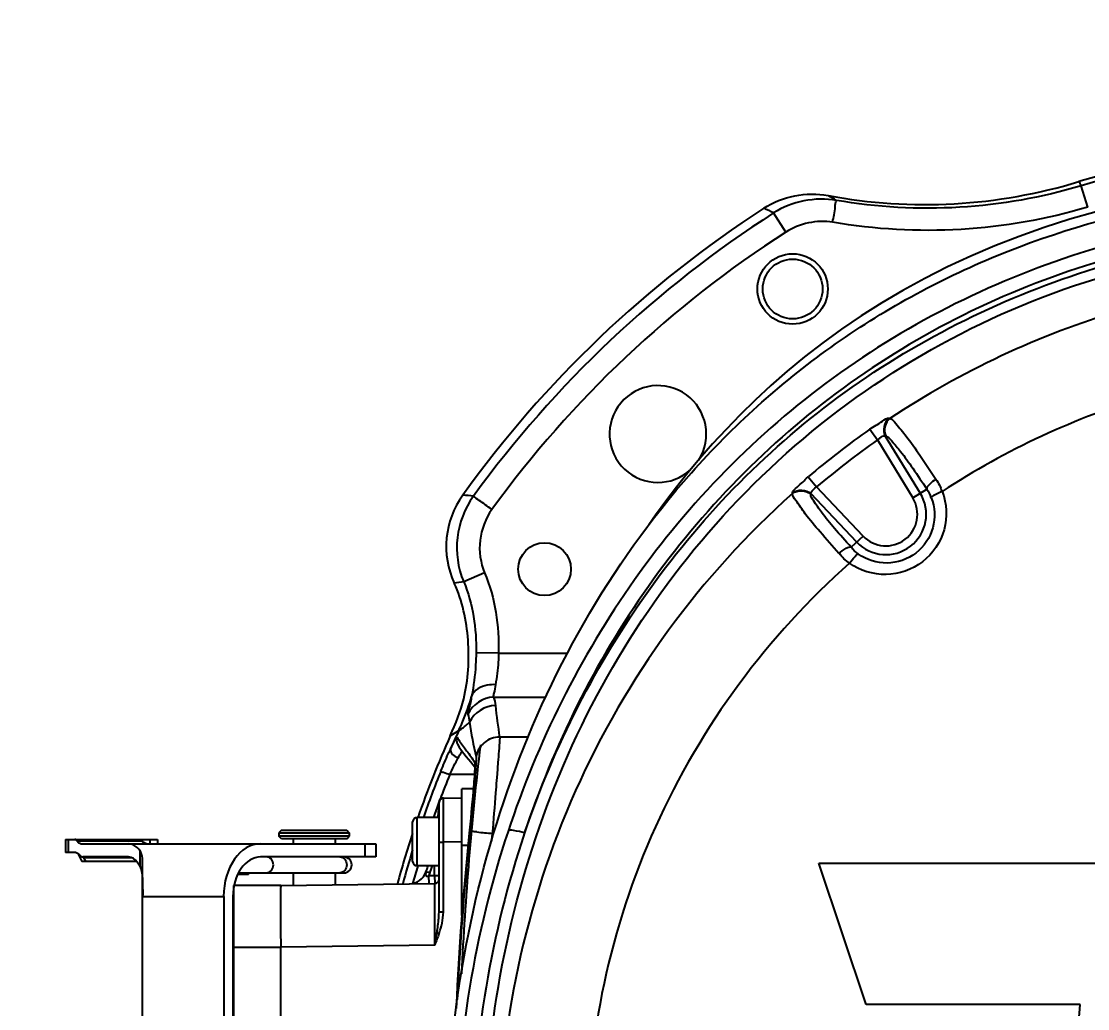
# Model space of a CAD drawing. Header units: millimetres. Extents: x 0 to 1173, y -4 to 841.
# Drawn here: x 679.55 to 691.68, y 325.16 to 336.38 of the extents above; entities that cross this region are included whole.
import ezdxf

# ---------------------------------------------------------------- set-up
doc = ezdxf.new("R2010")
doc.units = ezdxf.units.MM
doc.header["$LTSCALE"] = 65.395
doc.layers.get('0').update_dxf_attribs({"linetype": 'CONTINUOUS'})
for name, color, linetype in [('ALL_DRFT_GEOM', 7, 'CONTINUOUS'), ('DRAFT_DIMS', 7, 'CONTINUOUS'), ('J_900_EXP_DH_BL10', 7, 'CONTINUOUS'), ('M3_10_BL42', 7, 'CONTINUOUS'), ('MANIFOLD_SOLID_BREP_17668_BL35', 7, 'CONTINUOUS'), ('MANIFOLD_SOLID_BREP_20980_BL38', 7, 'CONTINUOUS'), ('MANIFOLD_SOLID_BREP_21768_BL41', 7, 'CONTINUOUS'), ('TMBB_BASE_CNN_BL7', 7, 'CONTINUOUS')]:
    doc.layers.add(name, color=color, linetype=linetype)
doc.styles.get("Standard").update_dxf_attribs({"font": 'txt', "width": 0.8})
doc.dimstyles.new('DIMSTYLE_13', dxfattribs={"dimtxt": 6, "dimasz": 9, "dimexe": 0.5, "dimexo": 0, "dimtad": 1, "dimlfac": 10, "dimzin": 0, "dimdsep": 46, "dimtxsty": 'Standard', "dimblk": '_FILLED', "dimblk1": '_FILLED', "dimblk2": '_FILLED', "dimcen": 0.09, "dimadec": 0, "dimazin": 0, "dimtp": 0.01, "dimtm": 0.01, "dimtfac": 1, "dimtofl": 0, "dimtmove": 0, "dimatfit": 2, "dimldrblk": '_FILLED', "dimfxl": 0, "dimtolj": 1, "dimtzin": 0, "dimarcsym": 0})

# ---------------------------------------------------------------- blocks, each defined once
blk = doc.blocks.new('_FILLED')
at = {"color": 0, "linetype": 'ByBlock'}
blk.add_solid([(0, 0), (-1, 0.1667), (-1, -0.1667)], dxfattribs=at)
blk = doc.blocks.new('*D26')
at = {"layer": 'DRAFT_DIMS', "color": 2, "linetype": 'Continuous'}
blk.add_line((811.266, 192.648), (901.481, 91.138), dxfattribs=at)
at = {"layer": 'DRAFT_DIMS', "color": 2, "linetype": 'Continuous', "xscale": 9, "yscale": 9, "zscale": 9, "rotation": 131.6285086141}
blk.add_blockref('_FILLED', (811.266, 192.648), dxfattribs=at)
blk = doc.blocks.new('*D27')
at = {"layer": 'DRAFT_DIMS', "color": 2, "linetype": 'Continuous'}
blk.add_line((838.312, 198.054), (922.827, 124.081), dxfattribs=at)
at = {"layer": 'DRAFT_DIMS', "color": 2, "linetype": 'Continuous', "xscale": 9, "yscale": 9, "zscale": 9, "rotation": 138.8055039943}
blk.add_blockref('_FILLED', (838.312, 198.054), dxfattribs=at)
blk = doc.blocks.new('TMBB_BASE_CNN_BL7', base_point=(653.7669, 254.0207))
at = {"layer": 'TMBB_BASE_CNN_BL7', "color": 7, "linetype": 'Continuous'}
for p, q in [((691.6752, 334.2706), (691.6019, 334.5126)), ((688.2437, 333.9859), (688.1046, 334.2032)), ((684.8188, 330.1126), (684.5813, 330.0123)), ((684.9783, 329.1992), (684.7223, 329.2038)), ((684.9783, 329.1992), (685.7568, 329.1992)), ((684.9202, 328.7011), (685.5116, 328.7011)), ((684.429, 328.2625), (684.525, 328.3209)), ((685.3131, 328.2471), (684.9897, 328.2471)), ((684.5084, 328.1701), (684.5102, 328.1666)), ((684.5102, 328.1666), (684.5306, 328.1326)), ((684.5306, 328.1326), (684.5561, 328.0959)), ((684.59, 328.1241), (684.6145, 328.0922)), ((684.9706, 327.96), (684.96, 327.8265)), ((684.6864, 327.9373), (684.7073, 327.9102)), ((684.7058, 327.8407), (684.7036, 327.8108)), ((684.707, 327.8581), (684.7058, 327.8407)), ((684.708, 327.8736), (684.707, 327.8581)), ((684.7073, 327.9102), (684.7095, 327.9071)), ((684.7087, 327.8871), (684.708, 327.8736)), ((684.96, 327.8265), (684.9542, 327.7525)), ((684.7044, 327.8207), (684.4221, 327.8207)), ((684.6989, 327.7511), (684.6929, 327.679)), ((684.6929, 327.679), (684.684, 327.5764)), ((684.6753, 327.4785), (684.6675, 327.3927)), ((684.684, 327.5764), (684.6753, 327.4785)), ((684.6675, 327.3927), (684.6611, 327.3247)), ((684.6543, 327.2539), (684.6443, 327.1557)), ((684.6611, 327.3247), (684.6543, 327.2539)), ((684.6446, 327.1556), (684.6443, 327.1557)), ((684.651, 327.1776), (684.6487, 327.1552)), ((684.9065, 327.1513), (684.8981, 327.0634)), ((684.9247, 327.1513), (684.9065, 327.1513))]:
    blk.add_line(p, q, dxfattribs=at)
for points in [[(684.5561, 328.0959), (684.5831, 328.061), (684.6105, 328.0278)], [(684.6105, 328.0278), (684.6628, 327.966), (684.6864, 327.9373)], [(684.7095, 327.9231), (684.7095, 327.923), (684.7095, 327.9222), (684.7096, 327.9205), (684.7096, 327.9182), (684.7096, 327.9154), (684.7096, 327.912), (684.7095, 327.908), (684.7094, 327.9035), (684.7092, 327.8985), (684.709, 327.893), (684.7087, 327.8871)], [(684.7036, 327.8108), (684.7, 327.764), (684.6989, 327.7511)], [(684.6443, 327.1557), (684.5749, 326.417), (684.5168, 325.6026), (684.4959, 325.1622)]]:
    blk.add_lwpolyline(points, dxfattribs=at)
for centre, radius in [((688.3209, 333.3393), 0.4), ((688.3209, 333.3393), 0.34), ((685.5006, 330.1554), 0.3)]:
    blk.add_circle(centre, radius, dxfattribs=at)
for centre, radius, start, end in [((694.9209, 323.5593), 11.4978, 73.07341, 106.9266), ((694.9209, 323.5593), 11.4451, 73.14265, 106.85737), ((689.8262, 340.304), 6.0048, 259.4159, 286.91522), ((691.1306, 334.2544), 0.5374, 28.70852, 34.52564), ((687.4101, 331.993), 2.7431, 59.08027, 61.3992), ((694.9209, 323.5593), 12.7454, 122.92539, 144.30735), ((686.5051, 331.064), 3.5232, 63.00012, 65.01598), ((694.9209, 323.5593), 12.6395, 122.6353, 144.01921), ((694.9209, 323.5593), 12.3814, 122.6353, 144.01921), ((686.7892, 331.691), 0.55, 327.65304, 312.73508), ((685.3785, 330.4142), 0.9961, 144.30294, 204.70541), ((685.4997, 330.3998), 0.9968, 144.03831, 202.87241), ((684.189, 325.703), 5.3061, 84.55155, 85.88761), ((685.7838, 320.6028), 9.4861, 97.28279, 97.93889), ((694.9209, 323.5593), 11.4345, 155.39062, 156.53488), ((694.9209, 323.5593), 11.4978, 155.85483, 160.8494), ((685.2473, 327.6647), 0.8045, 148.29356, 149.26964), ((694.9209, 323.5593), 11.439, 157.90799, 160.72833), ((680.585, 328.1418), 4.1322, 355.75131, 356.21424), ((694.9209, 323.5593), 11.3307, 157.90799, 159.43696), ((694.9209, 323.5593), 11.3307, 159.62346, 160.53787), ((662.307, 329.4201), 22.4563, 354.26875, 354.45408), ((694.9209, 323.5593), 11.4978, 161.79048, 164.77595), ((718.9786, 323.569), 34.5208, 174.03631, 177.33181), ((719.785, 323.5899), 35.3167, 174.20596, 177.28072), ((687.4058, 353.2926), 26.2605, 264.15676, 264.53859), ((694.9209, 323.5593), 11.439, 162.68268, 164.69246), ((694.9209, 323.5593), 11.3307, 163.47483, 164.53393)]:
    blk.add_arc(centre, radius, start, end, dxfattribs=at)
at = {"layer": 'TMBB_BASE_CNN_BL7', "color": 4, "linetype": 'Continuous'}
blk.add_arc((724.505, 323.5593), 40, 173.39637, 177.1397, dxfattribs=at)
at = {"layer": 'TMBB_BASE_CNN_BL7', "color": 7, "linetype": 'Continuous'}
for points in [[(691.6019, 334.5126), (690.7128, 334.2431), (689.7346, 334.1848), (688.8196, 334.3463)], [(687.9931, 334.2575), (688.2012, 334.3926), (688.4794, 334.447), (688.7233, 334.4014)], [(688.8196, 334.3463), (688.5802, 334.3884), (688.3092, 334.3344), (688.1046, 334.2032)], [(691.6752, 334.2706), (690.7484, 333.9909), (689.7294, 333.9306), (688.7759, 334.0986)], [(688.7759, 334.0986), (688.5968, 334.1267), (688.3959, 334.0845), (688.2437, 333.9859)], [(684.5813, 330.0123), (684.6876, 329.7603), (684.7272, 329.4773), (684.7223, 329.2038)], [(684.8188, 330.1126), (684.9404, 329.8285), (684.9822, 329.5083), (684.9783, 329.1992)], [(684.9202, 328.7011), (684.8036, 328.7009), (684.6739, 328.6142), (684.6296, 328.5063)], [(684.9202, 328.7011), (684.9306, 328.6703), (684.939, 328.6384), (684.9421, 328.6061)], [(684.9421, 328.6061), (684.8255, 328.606), (684.6962, 328.5225), (684.6485, 328.4161)], [(684.9421, 328.6061), (684.9531, 328.4859), (684.9697, 328.3662), (684.9897, 328.2471)], [(684.6296, 328.5063), (684.6384, 328.4769), (684.6446, 328.4466), (684.6485, 328.4161)], [(684.6485, 328.4161), (684.6646, 328.2838), (684.6917, 328.1529), (684.7213, 328.0229)], [(684.432, 328.1124), (684.4477, 328.1451), (684.4636, 328.1778), (684.4811, 328.2095)], [(684.5072, 328.246), (684.4968, 328.2229), (684.4967, 328.1925), (684.5086, 328.1702)], [(684.5072, 328.246), (684.5184, 328.2254), (684.531, 328.2057), (684.5443, 328.1864)], [(684.5443, 328.1864), (684.5589, 328.1652), (684.5743, 328.1445), (684.59, 328.1241)], [(684.432, 328.1124), (684.4165, 328.0709), (684.4769, 328.0233), (684.52, 328.0128)], [(684.52, 328.0129), (684.5318, 328.034), (684.5435, 328.0551), (684.5558, 328.0758)], [(684.6145, 328.0922), (684.6477, 328.0491), (684.6797, 328.0049), (684.7084, 327.9587)], [(684.4221, 327.8207), (684.4536, 327.8853), (684.4851, 327.9501), (684.52, 328.0129)]]:
    blk.add_open_spline(points, degree=3, dxfattribs=at)
for points, knots in [([(688.7759, 334.0986), (688.7852, 334.1562), (688.8091, 334.2342), (688.8048, 334.3255), (688.8196, 334.3463)], [0, 0, 0, 0, 0.6958239, 1, 1, 1, 1]), ([(684.9017, 330.8335), (684.8762, 330.8517), (684.8071, 330.9027), (684.7338, 330.9489), (684.6929, 330.9851)], [0, 0, 0, 0, 0.3638226, 1, 1, 1, 1]), ([(684.9017, 330.8335), (684.8295, 330.7316), (684.7337, 330.4876), (684.7717, 330.2283), (684.8188, 330.1126)], [0, 0, 0, 0, 0.4999987, 1, 1, 1, 1]), ([(684.429, 328.2625), (684.4902, 328.3981), (684.6268, 328.7473), (684.6597, 329.3501), (684.567, 329.796), (684.4736, 329.9979)], [0, 0, 0, 0, 0.250384, 0.6255131, 1, 1, 1, 1]), ([(684.7223, 329.2038), (684.7215, 329.1582), (684.715, 328.9936), (684.6947, 328.8295), (684.6714, 328.7128)], [0, 0, 0, 0, 0.2769701, 1, 1, 1, 1]), ([(684.9783, 329.1992), (684.9774, 329.1662), (684.9718, 329.0467), (684.9584, 328.9274), (684.9419, 328.8424)], [0, 0, 0, 0, 0.2761682, 1, 1, 1, 1]), ([(684.942, 328.8424), (684.9112, 328.8441), (684.8104, 328.8407), (684.694, 328.7816), (684.6714, 328.7128)], [0, 0, 0, 0, 0.2987277, 1, 1, 1, 1]), ([(684.9419, 328.8424), (684.9357, 328.8101), (684.9315, 328.7647), (684.9147, 328.7149), (684.9202, 328.7011)], [0, 0, 0, 0, 0.6904776, 1, 1, 1, 1]), ([(684.525, 328.321), (684.5384, 328.3504), (684.5966, 328.4771), (684.6449, 328.6089), (684.6714, 328.7128)], [0, 0, 0, 0, 0.2314084, 1, 1, 1, 1]), ([(684.6714, 328.7128), (684.6618, 328.6645), (684.6519, 328.5972), (684.6248, 328.5268), (684.6296, 328.5063)], [0, 0, 0, 0, 0.7005388, 1, 1, 1, 1]), ([(684.525, 328.321), (684.5341, 328.3266), (684.5779, 328.3548), (684.6185, 328.3877), (684.6485, 328.4161)], [0, 0, 0, 0, 0.2064334, 1, 1, 1, 1]), ([(684.4811, 328.2095), (684.4867, 328.2197), (684.4901, 328.226), (684.5057, 328.2491), (684.5072, 328.246)], [0, 0, 0, 0, 0.7697685, 1, 1, 1, 1]), ([(684.9897, 328.2471), (684.9277, 328.247), (684.7997, 328.2017), (684.7323, 328.0839), (684.7213, 328.0229)], [0, 0, 0, 0, 0.500449, 1, 1, 1, 1]), ([(684.9897, 328.2471), (684.9909, 328.237), (684.9861, 328.1407), (684.9775, 328.0455), (684.9706, 327.96)], [0, 0, 0, 0, 0.1059326, 1, 1, 1, 1]), ([(684.3217, 327.8614), (684.3485, 327.9271), (684.3846, 328.0111), (684.4232, 328.0939), (684.432, 328.1124)], [0, 0, 0, 0, 0.7760169, 1, 1, 1, 1]), ([(684.7084, 327.9587), (684.7073, 327.9523), (684.7064, 327.9391), (684.7082, 327.926), (684.7097, 327.9196)], [0, 0, 0, 0, 0.4953541, 1, 1, 1, 1]), ([(684.7084, 327.9587), (684.7099, 327.9558), (684.7127, 327.9251), (684.7099, 327.8956), (684.7082, 327.8689)], [0, 0, 0, 0, 0.1098912, 1, 1, 1, 1]), ([(684.7215, 327.9765), (684.7211, 327.9678), (684.7183, 327.9233), (684.7145, 327.8789), (684.7114, 327.8432)], [0, 0, 0, 0, 0.1945071, 1, 1, 1, 1]), ([(684.7213, 328.0229), (684.7224, 328.0173), (684.7225, 328.0017), (684.722, 327.9862), (684.7215, 327.9765)], [0, 0, 0, 0, 0.3700131, 1, 1, 1, 1]), ([(684.3217, 327.8614), (684.3255, 327.851), (684.371, 327.8466), (684.3985, 327.829), (684.4221, 327.8207)], [0, 0, 0, 0, 0.3081609, 1, 1, 1, 1]), ([(684.7059, 327.8356), (684.7027, 327.7927), (684.6838, 327.5659), (684.6636, 327.3392), (684.6446, 327.1556)], [0, 0, 0, 0, 0.1890301, 1, 1, 1, 1]), ([(684.7114, 327.8432), (684.708, 327.803), (684.6907, 327.6052), (684.6734, 327.4074), (684.6581, 327.2498)], [0, 0, 0, 0, 0.2030498, 1, 1, 1, 1]), ([(684.9542, 327.7525), (684.9506, 327.7062), (684.9351, 327.5058), (684.9196, 327.3053), (684.9065, 327.1513)], [0, 0, 0, 0, 0.2312072, 1, 1, 1, 1]), ([(684.7323, 327.1685), (684.7217, 327.1696), (684.6946, 327.1727), (684.6673, 327.1745), (684.651, 327.1776)], [0, 0, 0, 0, 0.3914449, 1, 1, 1, 1])]:
    blk.add_open_spline(points, degree=3, knots=knots, dxfattribs=at)
blk = doc.blocks.new('J_900_EXP_DH_BL10', base_point=(658.2783, 323.5593))
at = {"layer": 'J_900_EXP_DH_BL10', "color": 7, "linetype": 'Continuous'}
for p, q in [((689.4183, 331.8701), (689.4274, 331.8678)), ((689.1981, 331.7454), (689.284, 331.6232)), ((689.284, 331.6232), (689.6867, 330.966)), ((689.3736, 331.6677), (689.3826, 331.6653)), ((689.3736, 331.6677), (689.7717, 331.0181)), ((688.4962, 331.203), (688.5927, 331.089)), ((688.3192, 331.0144), (688.3195, 331.022)), ((688.5271, 331.0057), (688.5273, 331.0133)), ((689.0489, 330.4635), (688.5273, 331.0133)), ((689.1212, 330.5321), (688.5927, 331.089)), ((689.6867, 330.966), (689.8468, 331.0641)), ((689.1212, 330.5321), (688.9856, 330.4035)), ((688.6172, 326.8126), (694.0867, 326.8126)), ((689.1584, 325.2094), (688.6172, 326.8126)), ((691.5916, 325.2094), (689.1584, 325.2094)), ((691.1595, 320.1427), (691.5916, 325.2094))]:
    blk.add_line(p, q, dxfattribs=at)
blk.add_lwpolyline([(691.7712, 334.2167), (691.4736, 334.1314), (691.1824, 334.0383), (690.8974, 333.9373), (690.6188, 333.8287), (690.3472, 333.7127), (690.0824, 333.5895), (689.8247, 333.4593), (689.5754, 333.323), (689.3344, 333.1811), (689.1017, 333.0337), (688.878, 332.8819), (688.6633, 332.7262), (688.4572, 332.5668), (688.2605, 332.4049), (688.0728, 332.241), (687.8939, 332.0754), (687.7242, 331.9093), (687.5635, 331.7435), (687.4112, 331.5781), (687.267, 331.4133), (687.1305, 331.2499), (687.0015, 331.0879), (686.879, 330.927), (686.7627, 330.7675), (686.687, 330.659)], dxfattribs=at)
for centre, radius, start, end in [((694.8736, 323.6752), 9.8661, 125.11753, 130.2708), ((694.8729, 323.6766), 9.7152, 125.11891, 130.27291), ((689.3812, 330.7788), 0.458, 223.5, 31.5), ((689.3812, 330.7788), 0.3584, 223.5, 31.5)]:
    blk.add_arc(centre, radius, start, end, dxfattribs=at)
for points, knots in [([(684.3768, 323.5647), (684.3964, 324.9416), (684.8477, 327.7255), (686.601, 330.8419), (688.7129, 332.7493), (691.2571, 334.1488), (693.4705, 334.5217), (694.9209, 334.5217)], [0, 0, 0, 0, 0.2437467, 0.4900549, 0.6158701, 0.7432735, 1, 1, 1, 1]), ([(694.9209, 334.249), (693.8319, 334.249), (691.6431, 333.9483), (688.679, 332.4839), (686.3884, 330.1366), (685.4206, 328.1875), (685.0848, 327.1756)], [0, 0, 0, 0, 0.2525889, 0.5036657, 0.752716, 1, 1, 1, 1]), ([(694.9209, 334.097), (693.852, 334.097), (691.7039, 333.8026), (688.7951, 332.3657), (686.5498, 330.0615), (685.6021, 328.1496), (685.2733, 327.1574)], [0, 0, 0, 0, 0.2527138, 0.5038613, 0.7528608, 1, 1, 1, 1]), ([(685.2733, 327.1574), (685.6097, 328.1424), (686.5708, 330.0374), (688.8203, 332.3165), (691.7182, 333.741), (693.8567, 334.0351), (694.9209, 334.0351)], [0, 0, 0, 0, 0.2471547, 0.496179, 0.7473245, 1, 1, 1, 1]), ([(684.8111, 323.5563), (684.8213, 324.8781), (685.2968, 327.5498), (687.4142, 331.0552), (690.823, 333.4334), (693.5644, 333.9211), (694.9209, 333.9211)], [0, 0, 0, 0, 0.2470456, 0.4954606, 0.7464784, 1, 1, 1, 1]), ([(694.9209, 333.5143), (693.9547, 333.514), (692.0115, 333.235), (690.2328, 332.4014), (689.4274, 331.8678)], [0, 0, 0, 0, 0.5000309, 1, 1, 1, 1]), ([(694.9209, 332.4894), (694.0603, 332.4915), (692.3287, 332.2476), (690.7425, 331.5101), (690.0226, 331.0386)], [0, 0, 0, 0, 0.5000173, 1, 1, 1, 1]), ([(689.1981, 331.7454), (689.2447, 331.7782), (689.3149, 331.8112), (689.3915, 331.8767), (689.4183, 331.8701)], [0, 0, 0, 0, 0.6736175, 1, 1, 1, 1]), ([(689.4274, 331.8678), (689.4557, 331.8587), (689.5168, 331.782), (689.6303, 331.6483), (689.7798, 331.4332), (689.8897, 331.2698), (689.9491, 331.1787)], [0, 0, 0, 0, 0.1028388, 0.3160653, 0.6237085, 1, 1, 1, 1]), ([(689.284, 331.6232), (689.2932, 331.6311), (689.3183, 331.6478), (689.3564, 331.6807), (689.3736, 331.6677)], [0, 0, 0, 0, 0.3588663, 1, 1, 1, 1]), ([(689.3826, 331.6653), (689.4082, 331.6588), (689.4645, 331.5921), (689.5652, 331.4759), (689.698, 331.2876), (689.7947, 331.1442), (689.8468, 331.0641)], [0, 0, 0, 0, 0.1037547, 0.316919, 0.6241913, 1, 1, 1, 1]), ([(688.3195, 331.022), (688.3204, 331.0495), (688.4028, 331.1064), (688.4527, 331.1662), (688.4962, 331.203)], [0, 0, 0, 0, 0.3261637, 1, 1, 1, 1]), ([(689.9491, 331.1787), (689.9209, 331.1602), (689.8845, 331.1306), (689.8418, 331.082), (689.8468, 331.0641)], [0, 0, 0, 0, 0.6446484, 1, 1, 1, 1]), ([(688.3192, 331.0144), (687.2782, 330.088), (685.5762, 327.7609), (684.9804, 324.9456), (684.9719, 323.5522)], [0, 0, 0, 0, 0.5000132, 1, 1, 1, 1]), ([(688.8466, 330.3335), (688.7741, 330.4143), (688.6451, 330.5625), (688.4765, 330.7623), (688.378, 330.906), (688.32, 330.9849), (688.3192, 331.0144)], [0, 0, 0, 0, 0.3769586, 0.6847837, 0.8977517, 1, 1, 1, 1]), ([(688.5273, 331.0133), (688.5258, 331.017), (688.5405, 331.0523), (688.5683, 331.0716), (688.5927, 331.089)], [0, 0, 0, 0, 0.1185075, 1, 1, 1, 1]), ([(688.9856, 330.4035), (688.9219, 330.4744), (688.8088, 330.6047), (688.6615, 330.7814), (688.5761, 330.9082), (688.5263, 330.9796), (688.5271, 331.0057)], [0, 0, 0, 0, 0.3765407, 0.6840503, 0.8969741, 1, 1, 1, 1]), ([(690.0226, 331.0386), (690.0743, 330.9029), (690.0901, 330.5881), (689.8272, 330.2007), (689.3862, 330.0448), (689.0858, 330.1389), (688.9676, 330.223)], [0, 0, 0, 0, 0.2491554, 0.5002024, 0.7511383, 1, 1, 1, 1]), ([(690.0226, 331.0385), (689.9923, 331.0267), (689.9552, 331.0053), (689.8991, 330.9829), (689.8969, 330.967)], [0, 0, 0, 0, 0.6685186, 1, 1, 1, 1]), ([(689.8969, 330.967), (689.9379, 330.8607), (689.9512, 330.6134), (689.7451, 330.3081), (689.3978, 330.186), (689.1623, 330.2611), (689.0699, 330.3274)], [0, 0, 0, 0, 0.2486746, 0.5003582, 0.751839, 1, 1, 1, 1]), ([(688.8466, 330.3335), (688.872, 330.3563), (688.9105, 330.3843), (688.9695, 330.4132), (688.9856, 330.4035)], [0, 0, 0, 0, 0.6435802, 1, 1, 1, 1]), ([(688.9677, 330.2226), (688.9868, 330.2493), (689.0173, 330.2802), (689.0537, 330.3294), (689.0699, 330.3274)], [0, 0, 0, 0, 0.6677402, 1, 1, 1, 1]), ([(688.9676, 330.223), (688.0387, 329.4016), (686.5154, 327.3398), (685.9781, 324.832), (685.9801, 323.5925)], [0, 0, 0, 0, 0.5000813, 1, 1, 1, 1]), ([(685.2733, 327.1574), (685.2326, 327.1701), (685.1784, 327.1802), (685.097, 327.1932), (685.0848, 327.1756)], [0, 0, 0, 0, 0.6650401, 1, 1, 1, 1])]:
    blk.add_open_spline(points, degree=3, knots=knots, dxfattribs=at)
for points in [[(689.4183, 331.8701), (689.3611, 331.8314), (689.338, 331.7269), (689.3736, 331.6677)], [(689.4275, 331.8678), (689.3702, 331.8292), (689.347, 331.7246), (689.3826, 331.6653)], [(689.9491, 331.1787), (689.9775, 331.135), (690.0063, 331.0885), (690.0158, 331.0373)], [(688.3192, 331.0144), (688.3713, 331.0601), (688.479, 331.0557), (688.5271, 331.0057)], [(688.3195, 331.022), (688.3716, 331.0677), (688.4792, 331.0632), (688.5273, 331.0133)], [(689.8468, 331.0641), (689.8666, 331.0342), (689.8866, 331.0017), (689.8917, 330.9662)], [(689.0699, 330.3274), (689.0404, 330.3486), (689.0081, 330.3714), (688.9928, 330.4044)], [(688.9674, 330.2228), (688.925, 330.2546), (688.8799, 330.2885), (688.8552, 330.3354)], [(685.0848, 327.1756), (684.7005, 326.0177), (684.5022, 324.7841), (684.4901, 323.5641)], [(685.2733, 327.1574), (684.8897, 326.02), (684.6893, 324.8069), (684.6741, 323.6068)]]:
    blk.add_open_spline(points, degree=3, dxfattribs=at)
blk = doc.blocks.new('MANIFOLD_SOLID_BREP_17668_BL35', base_point=(459.084, 315.194))
at = {"layer": 'MANIFOLD_SOLID_BREP_17668_BL35', "color": 7, "linetype": 'Continuous'}
for p, q in [((684.691, 327.659), (684.561, 327.659)), ((684.561, 326.221), (684.561, 327.659)), ((684.3, 327.505), (684.301, 327.505)), ((684.301, 327.504), (684.301, 327.505)), ((684.301, 326.256), (684.301, 327.504)), ((684.35, 327.554), (684.561, 327.557)), ((684.35, 327.408), (684.35, 327.554)), ((684.35, 327.054), (684.35, 327.408)), ((682.511, 327.189), (682.481, 327.159)), ((682.481, 327.159), (683.281, 327.159)), ((682.481, 327.159), (682.481, 327.119)), ((683.281, 327.119), (682.481, 327.119)), ((682.511, 327.089), (682.481, 327.119)), ((682.511, 327.189), (683.251, 327.189)), ((683.251, 327.189), (683.281, 327.159)), ((683.251, 327.089), (683.281, 327.119)), ((683.281, 327.159), (683.281, 327.119)), ((683.251, 327.089), (682.511, 327.089)), ((682.641, 327.089), (682.641, 327.034)), ((683.121, 327.089), (683.121, 327.034)), ((684.301, 327.054), (684.35, 327.054)), ((684.561, 327.057), (684.35, 327.054)), ((684.35, 326.256), (684.35, 327.054)), ((684.561, 327.019), (684.632, 327.019)), ((684.251, 326.67), (684.251, 326.784)), ((682.641, 326.704), (682.641, 326.561)), ((683.121, 326.704), (683.121, 326.568)), ((684.251, 326.67), (684.187, 326.669)), ((684.188, 326.583), (684.187, 326.669)), ((684.251, 326.67), (684.252, 326.584)), ((682.501, 326.559), (681.97, 326.559)), ((681.97, 320.559), (681.97, 326.559)), ((682.501, 326.559), (684.252, 326.584)), ((684.252, 325.884), (684.252, 326.584)), ((684.35, 326.256), (684.301, 326.256)), ((682.499, 326.189), (682.499, 326.177)), ((682.499, 326.177), (682.499, 326.169)), ((684.252, 325.884), (682.501, 325.859)), ((681.957, 325.859), (682.501, 325.859)), ((682.501, 321.259), (682.501, 325.859))]:
    blk.add_line(p, q, dxfattribs=at)
for centre, radius, start, end in [((681.811, 327.559), 2.49, 354.836, 358.7551), ((679.401, 327.558), 4.9, 357.3841, 359.3767), ((684.35, 327.504), 0.05, 90.8, 178.7551), ((684.351, 327.504), 0.05, 90.8001, 179.9998), ((684.351, 327.504), 0.0506, 161.8845, 179.0962), ((684.351, 327.504), 0.0503, 144.5519, 161.7894), ((684.35, 327.504), 0.0498, 90.8699, 109.5603), ((681.811, 327.559), 2.49, 340.0957, 341.8638), ((681.81, 327.566), 2.54, 340.0963, 342.0681), ((683.964, 326.78), 0.2, 270.8, 340.0957), ((681.812, 327.559), 2.536, 339.4559, 340.2426), ((684.251, 326.634), 0.05, 270.8, 359.9997), ((770.814, 326.487), 88.315, 180.20615, 180.40705), ((676.539, 327.316), 7.844, 349.4798, 350.5166), ((687.314, 334.774), 9.263, 250.8541, 251.0154)]:
    blk.add_arc(centre, radius, start, end, dxfattribs=at)
for points in [[(684.334, 327.551), (684.324, 327.548), (684.316, 327.541), (684.31, 327.533)], [(684.301, 326.015), (684.328, 326.092), (684.35, 326.174), (684.35, 326.256)], [(684.301, 326.015), (684.286, 325.971), (684.269, 325.927), (684.252, 325.884)]]:
    blk.add_open_spline(points, degree=3, dxfattribs=at)
for points, knots in [([(684.152, 326.712), (684.148, 326.701), (684.143, 326.681), (684.164, 326.663), (684.18, 326.665), (684.187, 326.669)], [0, 0, 0, 0, 0.446617, 0.681527, 1, 1, 1, 1]), ([(684.199, 326.702), (684.188, 326.705), (684.173, 326.71), (684.159, 326.713), (684.153, 326.713), (684.152, 326.712)], [0, 0, 0, 0, 0.696356, 0.91654, 1, 1, 1, 1]), ([(684.301, 326.677), (684.301, 326.675), (684.294, 326.673), (684.28, 326.67), (684.263, 326.67), (684.251, 326.67)], [0, 0, 0, 0, 0.090655, 0.307179, 1, 1, 1, 1]), ([(682.501, 326.559), (682.499, 326.559), (682.502, 326.546), (682.498, 326.532), (682.5, 326.498), (682.499, 326.456), (682.499, 326.402), (682.499, 326.313), (682.499, 326.24), (682.499, 326.189)], [0, 0, 0, 0, 0.017306, 0.068644, 0.153127, 0.269243, 0.414873, 0.587365, 1, 1, 1, 1]), ([(684.276, 326.024), (684.28, 326.043), (684.292, 326.12), (684.301, 326.198), (684.301, 326.256)], [0, 0, 0, 0, 0.258393, 1, 1, 1, 1])]:
    blk.add_open_spline(points, degree=3, knots=knots, dxfattribs=at)
blk = doc.blocks.new('MANIFOLD_SOLID_BREP_20980_BL38', base_point=(457.59, 315.742))
at = {"layer": 'MANIFOLD_SOLID_BREP_20980_BL38', "color": 7, "linetype": 'Continuous'}
for p, q in [((680.055, 327.084), (680.903, 327.084)), ((680.055, 327.084), (680.055, 326.934)), ((680.088, 326.934), (680.088, 327.084)), ((680.183, 327.068), (680.924, 327.068)), ((680.229, 327.034), (683.582, 327.034)), ((680.91, 327.084), (681.101, 327.084)), ((680.914, 327.079), (680.914, 327.084)), ((681.011, 327.084), (681.011, 327.034)), ((681.101, 327.084), (681.101, 327.034)), ((683.455, 327.034), (683.455, 326.884)), ((683.582, 327.034), (683.582, 326.884)), ((680.17, 326.934), (680.055, 326.934)), ((680.771, 326.884), (680.251, 326.884)), ((680.259, 326.877), (680.255, 326.884)), ((680.259, 326.877), (680.806, 326.877)), ((680.898, 326.959), (680.898, 326.778)), ((683.582, 326.884), (682.272, 326.884)), ((680.861, 326.834), (680.239, 326.834)), ((680.931, 320.287), (680.931, 326.831)), ((682.136, 326.684), (682.01, 326.684)), ((682.136, 326.684), (682.136, 326.704)), ((680.931, 326.434), (681.852, 326.434)), ((681.852, 326.434), (681.852, 320.684)), ((681.957, 326.434), (681.957, 320.684))]:
    blk.add_line(p, q, dxfattribs=at)
blk.add_arc((680.851, 327.249), 0.699, 212.0931, 216.3488, dxfattribs=at)
for centre, major_axis, ratio, start_param, end_param in [((682.272, 326.434), (0, 0.6), 0.700624, 0, 1.570796), ((680.631, 326.945), (-0.385, 0.385), 0.700312, 1.00485, 1.197494), ((682.272, 326.434), (0, 0.45), 0.700624, 0, 1.570796)]:
    blk.add_ellipse(centre, major_axis=major_axis, ratio=ratio, start_param=start_param, end_param=end_param, dxfattribs=at)
for points, knots in [([(680.183, 327.068), (680.181, 327.07), (680.176, 327.078), (680.167, 327.084), (680.16, 327.084)], [0, 0, 0, 0, 0.30907, 1, 1, 1, 1]), ([(680.229, 327.034), (680.225, 327.034), (680.205, 327.038), (680.191, 327.055), (680.183, 327.068)], [0, 0, 0, 0, 0.21037, 1, 1, 1, 1]), ([(680.898, 326.959), (680.888, 326.971), (680.856, 327.008), (680.806, 327.034), (680.771, 327.034)], [0, 0, 0, 0, 0.296481, 1, 1, 1, 1]), ([(680.903, 327.084), (680.904, 327.084), (680.913, 327.082), (680.92, 327.074), (680.924, 327.068)], [0, 0, 0, 0, 0.163484, 1, 1, 1, 1]), ([(680.924, 327.068), (680.936, 327.052), (680.963, 327.036), (680.991, 327.034), (680.999, 327.034)], [0, 0, 0, 0, 0.720198, 1, 1, 1, 1]), ([(680.17, 326.934), (680.174, 326.934), (680.19, 326.932), (680.203, 326.919), (680.211, 326.909)], [0, 0, 0, 0, 0.218014, 1, 1, 1, 1]), ([(680.211, 326.909), (680.214, 326.905), (680.224, 326.893), (680.24, 326.884), (680.251, 326.884)], [0, 0, 0, 0, 0.298969, 1, 1, 1, 1]), ([(680.898, 326.778), (680.889, 326.794), (680.862, 326.842), (680.81, 326.884), (680.771, 326.884)], [0, 0, 0, 0, 0.320007, 1, 1, 1, 1]), ([(680.931, 326.831), (680.931, 326.844), (680.929, 326.888), (680.917, 326.934), (680.898, 326.959)], [0, 0, 0, 0, 0.282524, 1, 1, 1, 1]), ([(680.898, 326.778), (680.921, 326.732), (680.932, 326.612), (680.931, 326.498), (680.931, 326.434)], [0, 0, 0, 0, 0.449661, 1, 1, 1, 1])]:
    blk.add_open_spline(points, degree=3, knots=knots, dxfattribs=at)
blk = doc.blocks.new('MANIFOLD_SOLID_BREP_21768_BL41', base_point=(682.636, 326.794))
at = {"layer": 'MANIFOLD_SOLID_BREP_21768_BL41', "color": 7, "linetype": 'Continuous'}
blk.add_line((682.02, 326.704), (683.218, 326.704), dxfattribs=at)
blk.add_arc((683.218, 326.794), 0.09, 270, 90, dxfattribs=at)
for points, knots in [([(682.417, 326.794), (682.417, 326.817), (682.403, 326.862), (682.36, 326.884), (682.339, 326.884)], [0, 0, 0, 0, 0.525174, 1, 1, 1, 1]), ([(683.173, 326.884), (683.194, 326.884), (683.237, 326.862), (683.251, 326.817), (683.251, 326.794)], [0, 0, 0, 0, 0.474826, 1, 1, 1, 1]), ([(682.339, 326.704), (682.36, 326.704), (682.403, 326.727), (682.417, 326.772), (682.417, 326.794)], [0, 0, 0, 0, 0.474826, 1, 1, 1, 1]), ([(683.251, 326.794), (683.251, 326.772), (683.237, 326.727), (683.194, 326.704), (683.173, 326.704)], [0, 0, 0, 0, 0.525174, 1, 1, 1, 1])]:
    blk.add_open_spline(points, degree=3, knots=knots, dxfattribs=at)
blk = doc.blocks.new('M3_10_BL42', base_point=(684.151, 327.059))
at = {"layer": 'M3_10_BL42', "color": 7, "linetype": 'Continuous'}
for p, q in [((684.001, 326.834), (684.001, 327.284)), ((684.301, 327.334), (684.051, 327.334)), ((684.051, 326.784), (684.051, 327.334)), ((684.301, 326.784), (684.051, 326.784))]:
    blk.add_line(p, q, dxfattribs=at)
for centre, start, end in [((684.051, 327.284), 90, 180), ((684.051, 326.834), 180, 270)]:
    blk.add_arc(centre, 0.05, start, end, dxfattribs=at)

msp = doc.modelspace()

# ---------------------------------------------------------------- linework, layer by layer
at = {"layer": 'ALL_DRFT_GEOM', "color": 7, "linetype": 'Continuous'}
for radius in [190.5586, 175.1399]:
    msp.add_circle((694.9209, 323.5593), radius, dxfattribs=at)

# ---------------------------------------------------------------- block references
at = {"layer": 'J_900_EXP_DH_BL10'}
msp.add_blockref('J_900_EXP_DH_BL10', (658.2783, 323.5593), dxfattribs=at)
at = {"layer": 'M3_10_BL42'}
msp.add_blockref('M3_10_BL42', (684.1509, 327.0593), dxfattribs=at)
at = {"layer": 'MANIFOLD_SOLID_BREP_17668_BL35'}
msp.add_blockref('MANIFOLD_SOLID_BREP_17668_BL35', (459.0836, 315.1942), dxfattribs=at)
at = {"layer": 'MANIFOLD_SOLID_BREP_20980_BL38'}
msp.add_blockref('MANIFOLD_SOLID_BREP_20980_BL38', (457.5902, 315.7424), dxfattribs=at)
at = {"layer": 'MANIFOLD_SOLID_BREP_21768_BL41'}
msp.add_blockref('MANIFOLD_SOLID_BREP_21768_BL41', (682.6358, 326.7943), dxfattribs=at)
at = {"layer": 'TMBB_BASE_CNN_BL7'}
msp.add_blockref('TMBB_BASE_CNN_BL7', (653.7669, 254.0207), dxfattribs=at)

# ---------------------------------------------------------------- dimensions: what is measured, and where the dimension line sits
at = {"layer": 'DRAFT_DIMS', "color": 2, "linetype": 'Continuous'}
for p1, p2, text, picture, middle in [((811.266, 192.6478), (578.5757, 454.4707), '%%c<> \\P(Reachable Space)', '*D26', (848.3954, 153.128)), ((838.3121, 198.0541), (551.5297, 449.0645), '%%c<> \\P(Working Space)', '*D27', (869.6363, 172.6306))]:
    dim = msp.add_diameter_dim_2p(p1=p1, p2=p2, text=text, dimstyle='DIMSTYLE_13', override={"dimpost": '<>'}, dxfattribs=at)
    dim.commit()
    dim.dimension.update_dxf_attribs({"geometry": picture, "text_midpoint": middle, "dimtype": 163})

doc.saveas('drawing.dxf')
